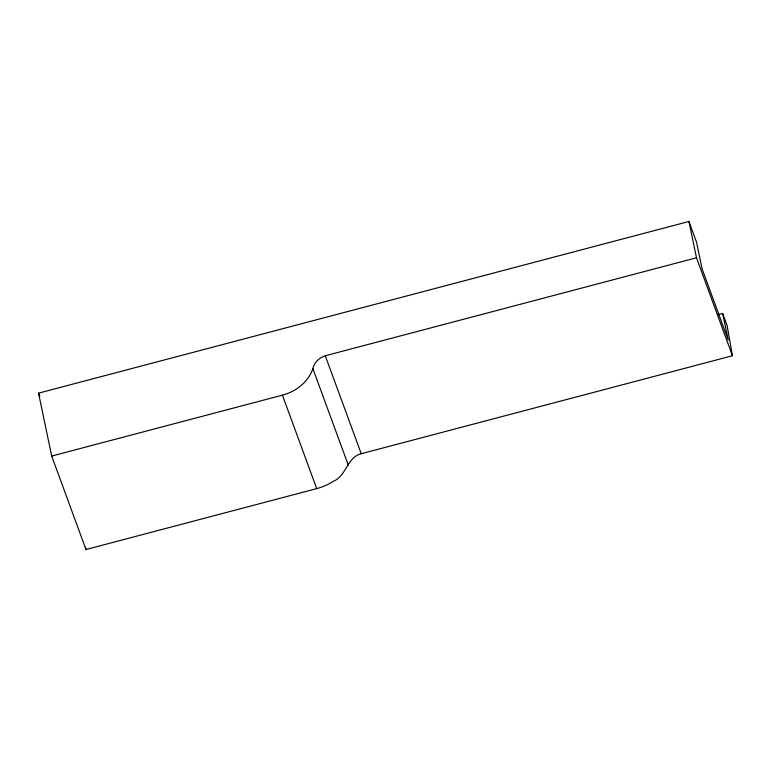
<?xml version="1.0" encoding="UTF-8"?>
<svg xmlns="http://www.w3.org/2000/svg" width="771" height="771" viewBox="0 0 771 771"><rect width="100%" height="100%" fill="white"/><g stroke="black" fill="none" stroke-linecap="round" stroke-linejoin="round"><path stroke-width="1.16" d="M722.668 313.45L728.229 340.069L702.121 268.925L696.56 242.306L688.927 221.479L38.55 393.152L51.696 456.056L85.986 549.521L316.708 488.621A38.377 24.605 -18.1 0 0 333.303 481.345C346.632 475.755 346.883 457.357 361.233 453.724L732.45 355.739L727.12 325.603L722.668 313.45L718.35 314.597M51.696 456.056L282.417 395.157A39.215 31.36 -20.1 0 0 312.881 368.615A16.962 13.57 -20.1 0 1 325.285 355.759L696.502 257.774L732.45 355.739M325.285 355.759L361.233 453.724M312.881 368.615L348.261 465.038M282.417 395.157L316.708 488.621M38.55 393.152L39.784 396.506M688.927 221.479L696.502 257.774M85.571 547.198L85.986 549.521"/></g></svg>
